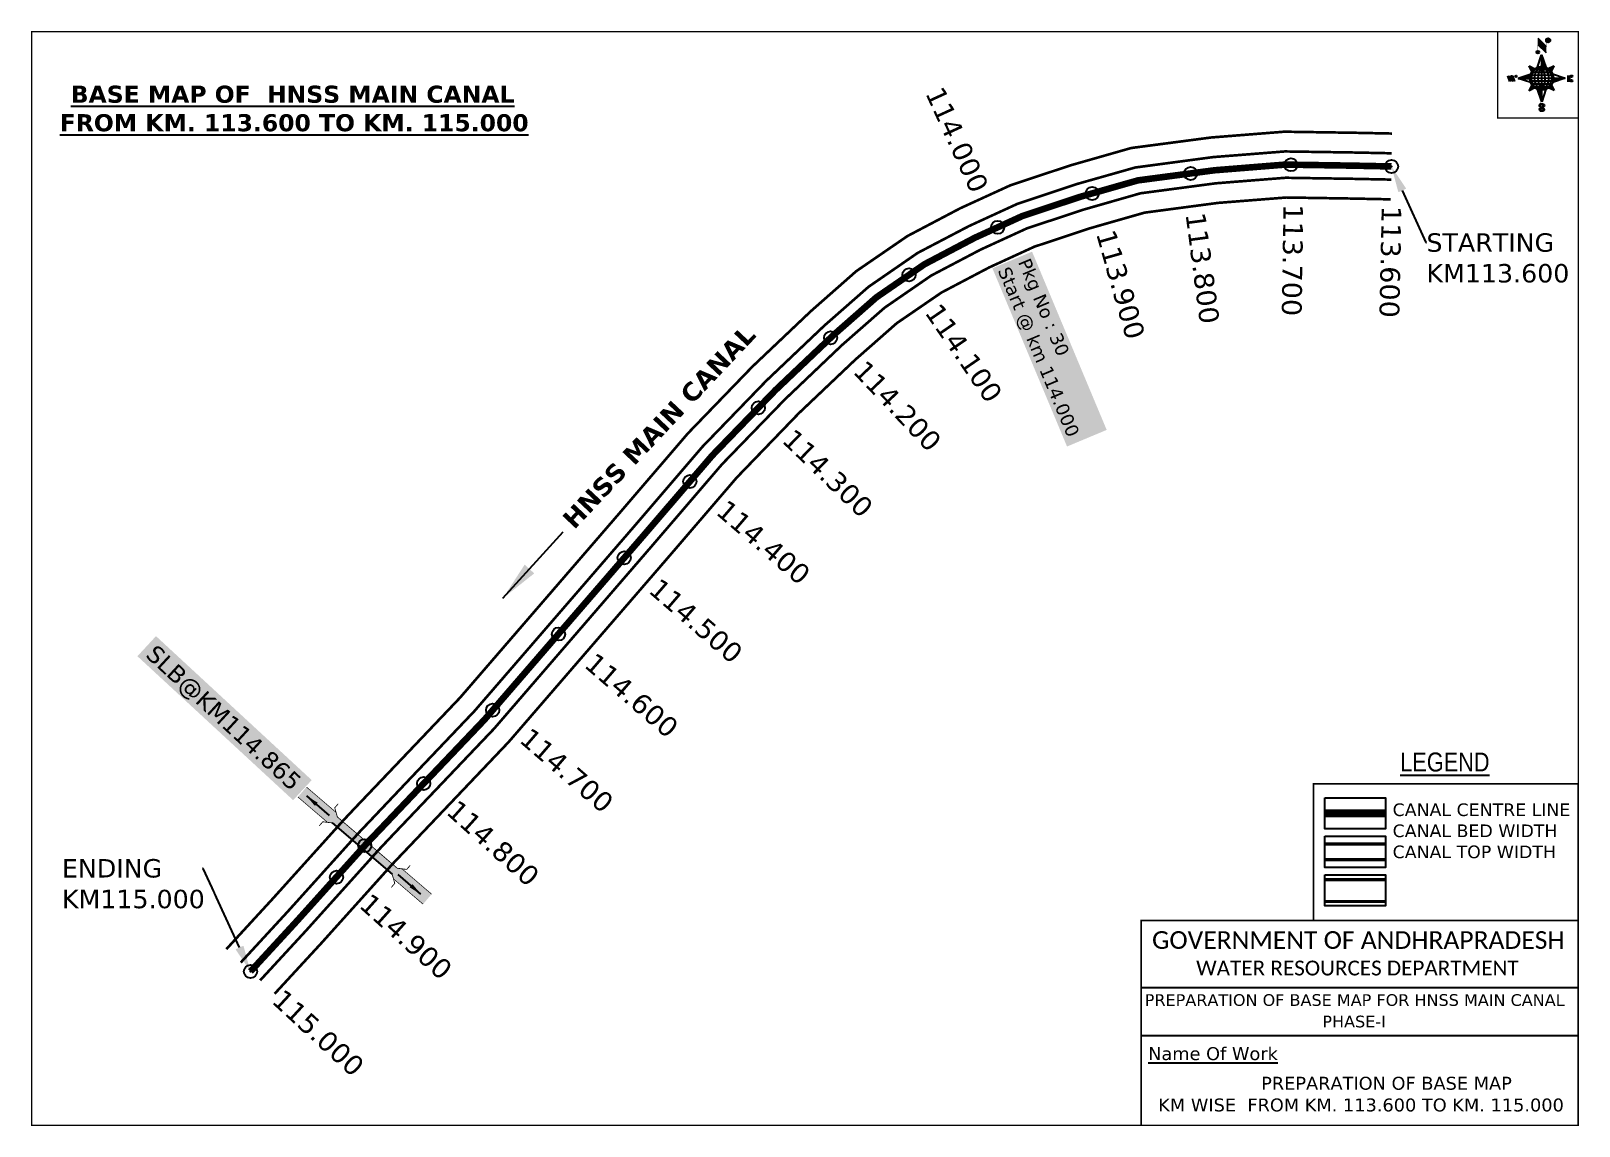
# Model space of a CAD drawing. Header units: inches. Extents: x 768696 to 769872, y 1706870 to 1707702.
import ezdxf
from ezdxf import colors
from ezdxf.entities.mleader import LeaderData, LeaderLine
from ezdxf.enums import TextEntityAlignment as Align
from ezdxf.math import Vec2, Vec3

# ---------------------------------------------------------------- set-up
doc = ezdxf.new("R2010")
doc.units = ezdxf.units.IN
doc.header["$MEASUREMENT"] = 0
doc.header["$PDMODE"] = 32
doc.header["$PDSIZE"] = 10
doc.linetypes.add('ACAD_ISO02W100', pattern=[15, 12, -3])
doc.linetypes.add('HIDDEN2', pattern=[0.1875, 0.125, -0.0625])
for name, color, linetype in [('AQUADUCT', 1, 'Continuous'), ('bord', 1, 'Continuous'), ('CANAL1', 1, 'Continuous'), ('CSMark', 72, 'Continuous'), ('DCBMS', 232, 'Continuous'), ('PAGE', 7, 'Continuous'), ('STRUCTURE', 5, 'Continuous'), ('TEXT', 7, 'Continuous')]:
    doc.layers.add(name, color=color, linetype=linetype)
doc.styles.add('ARIALN', font='ARIALN_1.TTF')
doc.styles.get("Standard").update_dxf_attribs({"font": 'verdana_0.ttf'})
doc.dimstyles.get("Standard").update_dxf_attribs({"dimtxt": 0.18, "dimasz": 0.18, "dimexe": 0.18, "dimexo": 0.0625, "dimgap": 0.09, "dimtad": 0, "dimtih": 1, "dimtoh": 1, "dimdec": 4, "dimzin": 0, "dimdsep": 46, "dimtxsty": 'Standard', "dimcen": 0.09, "dimadec": 0, "dimazin": 0, "dimtfac": 1, "dimtdec": 4, "dimtofl": 0, "dimtmove": 0, "dimatfit": 3, "dimfxl": 0, "dimtolj": 1, "dimtzin": 0, "dimarcsym": 0})
pattern_1 = [(267.297113149, (-8720374.938, 50637915.138), (10.5367255337, -0.497431438), [])]
pattern_2 = [(357.297113149, (-8720374.938, 50637915.138), (0.497431438, 10.5367255337), [])]

# ---------------------------------------------------------------- blocks, each defined once
blk = doc.blocks.new('*X16')
at = {"color": 0, "linetype": 'Continuous'}
for p, q in [((6321.6, 240.5), (6322.3, 241.2)), ((6321.6, 240.3), (6322.3, 241)), ((6321.6, 240.1), (6322.3, 240.8)), ((6321.6, 239.9), (6322.4, 240.7)), ((6321.6, 239.8), (6322.4, 240.6)), ((6321.6, 239.6), (6322.5, 240.5)), ((6321.6, 239.4), (6322.5, 240.3)), ((6321.6, 239.2), (6322.6, 240.2)), ((6321.7, 239.1), (6322.6, 240.1)), ((6321.8, 240.8), (6322.4, 241.4)), ((6321.8, 239), (6322.7, 240)), ((6321.8, 239), (6322.8, 239.9)), ((6321.9, 238.9), (6322.9, 239.8)), ((6322, 238.8), (6323, 239.7)), ((6322.1, 241.3), (6322.4, 241.6)), ((6322.1, 238.7), (6323.1, 239.6)), ((6322.2, 238.6), (6323.1, 239.6)), ((6322.3, 238.5), (6323.2, 239.5)), ((6322.4, 238.5), (6323.3, 239.4)), ((6322.5, 238.4), (6323.4, 239.3)), ((6322.7, 238.4), (6323.6, 239.3)), ((6322.8, 238.3), (6323.7, 239.2)), ((6322.9, 238.3), (6323.8, 239.1)), ((6323.1, 238.2), (6323.9, 239.1)), ((6323.2, 238.2), (6324, 239)), ((6323.3, 238.2), (6324.2, 239)), ((6323.5, 238.1), (6324.3, 238.9)), ((6323.7, 238.1), (6324.4, 238.9)), ((6323.8, 238.1), (6324.6, 238.8)), ((6324.1, 238.2), (6324.7, 238.8)), ((6324.3, 238.3), (6324.9, 238.8)), ((6324.6, 238.3), (6325.1, 238.8)), ((6324.8, 238.4), (6325.2, 238.8)), ((6325.1, 238.5), (6325.4, 238.8)), ((6325.4, 238.6), (6325.6, 238.8))]:
    blk.add_line(p, q, dxfattribs=at)
blk = doc.blocks.new('*X15')
at = {"color": 0, "linetype": 'Continuous'}
for p, q in [((6324.4, 240.3), (6324.5, 240.4)), ((6324.6, 240.3), (6324.8, 240.5)), ((6324.7, 240.2), (6325, 240.5)), ((6324.8, 240.2), (6325.2, 240.6)), ((6325, 240.1), (6325.5, 240.6)), ((6325.1, 240.1), (6325.6, 240.6)), ((6325.2, 240), (6325.8, 240.6)), ((6325.3, 240), (6326, 240.6)), ((6325.4, 239.9), (6326.1, 240.6)), ((6325.5, 239.8), (6326.2, 240.5)), ((6325.6, 239.8), (6326.3, 240.5)), ((6325.7, 239.7), (6326.5, 240.4)), ((6325.9, 239.6), (6326.6, 240.3)), ((6326, 239.5), (6326.7, 240.3)), ((6326, 239.4), (6326.8, 240.2)), ((6326.1, 239.3), (6327, 240.2)), ((6326.2, 239.3), (6327.1, 240.1)), ((6326.3, 239.2), (6327.1, 240)), ((6326.4, 239.1), (6327.2, 239.9)), ((6326.5, 239), (6327.3, 239.8)), ((6326.5, 238.9), (6327.4, 239.7)), ((6326.6, 238.8), (6327.5, 239.6)), ((6326.7, 238.7), (6327.5, 239.5)), ((6326.8, 238.6), (6327.6, 239.4)), ((6326.8, 238.5), (6327.7, 239.3)), ((6326.8, 236.5), (6327.4, 237)), ((6326.9, 238.3), (6327.8, 239.2)), ((6326.9, 238.2), (6327.9, 239.1)), ((6326.9, 236.8), (6327.6, 237.4)), ((6327, 238.1), (6327.8, 239)), ((6327, 237.9), (6327.8, 238.8)), ((6327, 237.8), (6327.8, 238.6)), ((6327, 237.6), (6327.8, 238.4)), ((6327, 237.4), (6327.8, 238.2)), ((6327, 237.3), (6327.8, 238)), ((6327, 237.1), (6327.8, 237.9))]:
    blk.add_line(p, q, dxfattribs=at)
blk = doc.blocks.new('H')
at = {"layer": 'bord', "extrusion": (0.000427885, 0.004792, 0.999988)}
h = blk.add_hatch(dxfattribs=at)
h.set_pattern_fill('LINE', color=8, scale=84.387686, angle=-2.7029, style=0)
h.set_pattern_definition(pattern_2)
h.paths.add_polyline_path([(-492, 786, -0.090992), (-448, 775), (-486, 912)])
h = blk.add_hatch(dxfattribs=at)
h.set_pattern_fill('LINE', color=8, scale=84.387686, angle=-92.7029, style=0)
h.set_pattern_definition(pattern_1)
h.paths.add_polyline_path([(-625, 665, -0.090992), (-615, 710), (-751, 671)])
h = blk.add_hatch(dxfattribs=at)
h.set_pattern_fill('LINE', color=8, scale=84.387686, angle=-2.7029, style=0)
h.set_pattern_definition(pattern_2)
h.paths.add_polyline_path([(-504, 533, -0.090992), (-549, 543), (-510, 406)])
h = blk.add_hatch(dxfattribs=at)
h.set_pattern_fill('LINE', color=8, scale=84.387686, angle=-92.7029, style=0)
h.set_pattern_definition(pattern_1)
h.paths.add_polyline_path([(-246, 647), (-372, 653, -0.090992), (-382, 609)])
for p, q in [((-519, 1020, -1217), (-435, 927, -1216)), ((-516, 1087, -1217), (-432, 994, -1217)), ((-538, 774, -1216), (-487, 906, -1216)), ((-487, 906, -1216), (-493, 780, -1216)), ((-487, 906, -1216), (-448, 769, -1216)), ((-865, 701, -1215), (-847, 638, -1215)), ((-847, 700, -1215), (-829, 637, -1215)), ((-829, 699, -1215), (-811, 636, -1215)), ((-829, 699, -1215), (-811, 698, -1215)), ((-811, 698, -1215), (-794, 635, -1215)), ((-752, 665, -1215), (-615, 704, -1215)), ((-627, 794, -1216), (-567, 760, -1216)), ((-627, 794, -1216), (-584, 747, -1215)), ((-599, 731, -1215), (-627, 794, -1216)), ((-421, 753, -1216), (-359, 781, -1216)), ((-359, 781, -1216), (-405, 739, -1216)), ((-359, 781, -1216), (-392, 721, -1215)), ((-379, 693, -1215), (-246, 641, -1215)), ((-213, 669, -1215), (-217, 601, -1215)), ((-752, 665, -1215), (-625, 659, -1215)), ((-619, 614, -1215), (-752, 665, -1215)), ((-639, 526, -1214), (-606, 585, -1215)), ((-639, 526, -1214), (-593, 568, -1215)), ((-577, 553, -1215), (-639, 526, -1214)), ((-511, 400, -1214), (-549, 537, -1214)), ((-460, 533, -1215), (-511, 400, -1214)), ((-505, 527, -1214), (-511, 400, -1214)), ((-371, 513, -1214), (-431, 546, -1215)), ((-371, 513, -1214), (-414, 560, -1215)), ((-399, 576, -1215), (-371, 513, -1214)), ((-246, 641, -1215), (-383, 603, -1215)), ((-373, 647, -1215), (-246, 641, -1215)), ((-197, 600, -1215), (-194, 668, -1215))]:
    blk.add_line(p, q, dxfattribs=at)
at = {"layer": 'bord', "color": 8, "linetype": 'ByBlock', "extrusion": (0.000427885, 0.004792, 0.999988)}
for p, q in [((-375, 679, -1215), (-620, 691, -1215)), ((-386, 711, -1215), (-605, 722, -1215)), ((-411, 744, -1216), (-578, 752, -1216)), ((-493, 780, -1216), (-505, 527, -1214)), ((-373, 647, -1215), (-625, 659, -1215)), ((-378, 616, -1215), (-623, 628, -1215)), ((-392, 585, -1215), (-611, 595, -1215)), ((-420, 555, -1215), (-587, 562, -1215))]:
    blk.add_line(p, q, dxfattribs=at)
at = {"layer": 'bord', "extrusion": (0.000427885, 0.004792, 0.999988), "elevation": -1212}
for points, const_width in [([(-522, 960), (-516, 1093)], 1.61), ([(-434, 933), (-428, 1066)], 1.61), ([(-870, 707), (-846, 706)], 0.642), ([(-829, 643), (-821, 678)], 0.642), ([(-793, 641), (-782, 694)], 0.642), ([(-223, 676), (-174, 673)], 0.706), ([(-829, 643), (-855, 644)], 0.642), ([(-811, 642), (-784, 641)], 0.642), ([(-177, 605), (-226, 607)], 0.706), ([(-195, 645), (-185, 644)], 0.706)]:
    blk.add_lwpolyline(points, dxfattribs=dict(at, const_width=const_width))
for points, const_width in [([(-414, 1073, 1), (-398, 1058, 1)], 22.3), ([(-530, 950, 1), (-520, 939, 1)], 14.8), ([(-776, 697, 1), (-769, 690, 1)], 8.9), ([(-180, 618, 1), (-173, 611, 1)], 9.79), ([(-178, 667, 1), (-171, 660, 1)], 9.79), ([(-490, 362, 1), (-498, 369, 1)], 11.1), ([(-525, 322, 1), (-533, 329, 1)], 11.1)]:
    blk.add_lwpolyline(points, format="xyb", close=True, dxfattribs=dict(at, const_width=const_width))
for points in [[(-537, 317), (-531, 310), (-520, 307), (-505, 307), (-494, 310), (-486, 318), (-487, 326), (-491, 333), (-494, 336), (-503, 341), (-522, 347), (-530, 352), (-534, 355), (-537, 363), (-537, 373), (-530, 381), (-520, 384), (-504, 384), (-493, 380), (-487, 373)], [(-522, 348), (-526, 354), (-528, 361), (-528, 371), (-526, 375), (-521, 381), (-515, 384)], [(-505, 307), (-499, 312), (-497, 319), (-497, 327), (-501, 335), (-509, 343)]]:
    blk.add_lwpolyline(points, dxfattribs=at)
at = {"layer": 'bord', "extrusion": (0.000427885, 0.004792, 0.999988)}
for centre, radius in [((-406, 1065, -1212), 22.3), ((-525, 944, -1212), 14.8), ((-773, 694, -1212), 8.9), ((-498, 659, -1212), 127), ((-177, 615, -1212), 9.79), ((-174, 663, -1212), 9.79), ((-494, 365, -1212), 11.1), ((-529, 325, -1212), 11.1)]:
    blk.add_circle(centre, radius, dxfattribs=at)
at = {"layer": 'bord', "color": 8, "linetype": 'ByBlock', "extrusion": (0.000427885, 0.004792, 0.999988)}
for centre, radius, start, end in [((-482, 658, -1212), 128, 94.9254, 259.6691), ((-437, 656, -1212), 141, 113.2864, 241.308), ((-316, 651, -1212), 222, 142.5892, 212.0053), ((-560, 662, -1212), 141, 293.2864, 61.308), ((-681, 668, -1212), 222, 322.5892, 32.0053), ((-515, 660, -1212), 128, 274.9254, 79.6691)]:
    blk.add_arc(centre, radius, start, end, dxfattribs=at)
at = {"layer": 'bord', "extrusion": (0.000427885, 0.004792, 0.999988)}
for points in [[(-516, 1093, -1212), (-431, 1000, -1212), (-519, 1026, -1212), (-434, 933, -1212)], [(-864, 707, -1212), (-846, 706, -1212), (-846, 644, -1212), (-829, 643, -1212)], [(-829, 705, -1212), (-811, 704, -1212), (-811, 642, -1212), (-793, 641, -1212)], [(-193, 674, -1212), (-197, 606, -1212), (-213, 675, -1212), (-216, 607, -1212)]]:
    blk.add_solid(points, dxfattribs=at)
at = {"layer": 'bord', "extrusion": (0.000427885, 0.004792, 0.999988), "xscale": 7.977342409717546, "yscale": 7.977342408231451, "zscale": 7.977342408476333, "rotation": 138.0840426661453}
for name, p in [('*X15', (38301, -31929, -1212)), ('*X16', (38314, -31951, -1212))]:
    blk.add_blockref(name, p, dxfattribs=at)
blk = doc.blocks.new('SLB')
at = {"layer": 'STRUCTURE'}
h = blk.add_hatch(dxfattribs=at)
h.set_pattern_fill('DOTS', color=6, scale=20, angle=320.3722, style=0)
h.set_pattern_definition([(320.372247934, (-159.4327, -72.9564), (1.2786241598, 0.5641323054), [0, -1.25])])
h.paths.add_polyline_path([(769699.5, 1706871.1), (769699.5, 1706861.1), (769729.1, 1706861.1), (769732.1, 1706863.1), (769792.1, 1706863.1), (769795.1, 1706861.1), (769824.7, 1706861.1), (769824.7, 1706871.1), (769795.1, 1706871.1), (769792.1, 1706869.1), (769732.1, 1706869.1), (769729.1, 1706871.1)])
at = {"layer": 'STRUCTURE', "color": 6, "linetype": 'ACAD_ISO02W100', "ltscale": 0.5, "const_width": 0.5}
for points in [[(769699.5, 1706871.1), (769729.1, 1706871.1)], [(769795.1, 1706871.1), (769824.7, 1706871.1)], [(769699.5, 1706861.1), (769729.1, 1706861.1)], [(769795.1, 1706861.1), (769824.7, 1706861.1)]]:
    blk.add_lwpolyline(points, dxfattribs=at)
at = {"layer": 'STRUCTURE', "color": 6, "const_width": 0.628}
for points in [[(769726.1, 1706877.1), (769726.1, 1706873.1), (769732.1, 1706869.1), (769792.1, 1706869.1), (769798.1, 1706873.1), (769798.1, 1706877.1)], [(769726.1, 1706855.1), (769726.1, 1706859.1), (769732.1, 1706863.1), (769792.1, 1706863.1), (769798.1, 1706859.1), (769798.1, 1706855.1)]]:
    blk.add_lwpolyline(points, dxfattribs=at)
at = {"layer": 'STRUCTURE', "color": 6}
blk.add_lwpolyline([(769732.1, 1706863.1), (769792.1, 1706863.1)], dxfattribs=at)
blk.add_lwpolyline([(769732.1, 1706863.1), (769792.1, 1706863.1)], dxfattribs=at)
at = {"layer": 'STRUCTURE', "color": 0}
blk.add_circle((769762.1, 1706866.1), 1.24, dxfattribs=at)
for points in [[(769703.8, 1706866), (769726.7, 1706866)], [(769818.6, 1706865.8), (769795.7, 1706865.8)]]:
    blk.add_leader(points, dimstyle='Standard', override={"dimasz": 10, "dimgap": 0.09, "dimtad": 0}, dxfattribs=at)

msp = doc.modelspace()

# ---------------------------------------------------------------- linework, layer by layer
at = {"color": 3}
for p in [(769577, 1707593.4), (769653.2, 1707600), (769729.6, 1707598.7), (769502.2, 1707578.2), (769430.3, 1707552.4), (769363, 1707516.3), (769303.4, 1707468.5), (769248.5, 1707415.3), (769196.5, 1707359.3), (769146.6, 1707301.3), (769096.6, 1707243.4), (769046.6, 1707185.5), (768994.2, 1707129.8), (768928, 1707058.7), (768862.6, 1706987)]:
    msp.add_point(p, dxfattribs=at)
at = {"layer": 'CANAL1', "color": 200, "const_width": 2}
for points in [[(769730.1, 1707623.7), (769701, 1707624.3), (769648.1, 1707625.1), (769592.6, 1707620.7), (769531.8, 1707612.7), (769485.6, 1707599.5), (769439.9, 1707584.3), (769401.9, 1707566.9), (769361.8, 1707545.8), (769322.9, 1707519.1), (769288.4, 1707488.7), (769244, 1707446.6), (769195, 1707395.9), (769141.8, 1707333.9), (769021.8, 1707195), (768976.1, 1707147)], [(769729.1, 1707573.7), (769700.1, 1707574.3), (769649.7, 1707575.1), (769597.8, 1707571), (769542, 1707563.6), (769500.4, 1707551.7), (769458.2, 1707537.7), (769424, 1707522), (769387.7, 1707502.9), (769353.7, 1707479.6), (769322.1, 1707451.8), (769279.2, 1707411.1), (769232, 1707362.2), (769179.7, 1707301.3), (769058.8, 1707161.4), (769012.3, 1707112.5)], [(768976.1, 1707147), (768941.6, 1707110.8), (768933.6, 1707102.3), (768879.6, 1707042.4), (768844.2, 1707003.9)], [(769012.3, 1707112.5), (768977.8, 1707076.3), (768970.3, 1707068.4), (768916.6, 1707008.7), (768880.9, 1706970)]]:
    msp.add_lwpolyline(points, dxfattribs=at)
at = {"layer": 'CANAL1', "color": 5, "const_width": 2}
for points in [[(769729.8, 1707608.7), (769700.7, 1707609.3), (769648.6, 1707610.1), (769594.1, 1707605.8), (769534.9, 1707597.9), (769490.1, 1707585.2), (769445.4, 1707570.3), (769408.6, 1707553.4), (769369.6, 1707533), (769332.2, 1707507.2), (769298.5, 1707477.6), (769254.6, 1707435.9), (769206.1, 1707385.8), (769153.2, 1707324.1), (769032.9, 1707185), (768986.9, 1707136.7), (768952.5, 1707100.4), (768944.6, 1707092.1), (768890.7, 1707032.3), (768855.2, 1706993.8)], [(768869.9, 1706980.2), (768905.5, 1707018.8), (768959.3, 1707078.6), (768966.9, 1707086.7), (769001.4, 1707122.9), (769047.7, 1707171.5), (769168.3, 1707311.1), (769220.9, 1707372.4), (769268.7, 1707421.7), (769312, 1707462.9), (769344.5, 1707491.4), (769379.9, 1707515.8), (769417.4, 1707535.5), (769452.7, 1707551.7), (769496, 1707566), (769538.9, 1707578.3), (769596.2, 1707585.9), (769649.2, 1707590.1), (769700.3, 1707589.3), (769729.4, 1707588.7)]]:
    msp.add_lwpolyline(points, dxfattribs=at)
at = {"layer": 'CANAL1', "color": 1, "linetype": 'HIDDEN2', "ltscale": 100, "const_width": 5}
for points in [[(769729.6, 1707598.7), (769700.5, 1707599.3), (769648.9, 1707600.1), (769595.2, 1707595.8), (769536.9, 1707588.1), (769493, 1707575.6), (769449.1, 1707561), (769413, 1707544.5), (769374.8, 1707524.4), (769338.3, 1707499.3), (769305.3, 1707470.3), (769261.6, 1707428.8), (769213.5, 1707379.1), (769160.7, 1707317.6), (769040.3, 1707178.2), (768994.2, 1707129.8)], [(768994.2, 1707129.8), (768959.7, 1707093.5), (768951.9, 1707085.4), (768898.1, 1707025.6), (768862.6, 1706987)]]:
    msp.add_lwpolyline(points, dxfattribs=at)
at = {"layer": 'CANAL1', "color": 1, "linetype": 'HIDDEN2', "ltscale": 100, "const_width": 6, "elevation": -0.4}
msp.add_lwpolyline([(769725.1, 1707107.2), (769679.1, 1707107.2)], dxfattribs=at)
at = {"layer": 'CANAL1', "color": 5, "const_width": 2.4, "elevation": -0.4}
for points in [[(769725.1, 1707083.9), (769679.1, 1707083.9)], [(769725.1, 1707071.9), (769679.1, 1707071.9)]]:
    msp.add_lwpolyline(points, dxfattribs=at)
at = {"layer": 'CANAL1', "color": 200, "const_width": 2.4, "elevation": -0.4}
for points in [[(769725.1, 1707056.7), (769679.1, 1707056.7)], [(769725.1, 1707040.2), (769679.1, 1707040.2)]]:
    msp.add_lwpolyline(points, dxfattribs=at)
at = {"layer": 'PAGE', "const_width": 1}
msp.add_lwpolyline([(768696.3, 1706870.1), (769871.5, 1706870.1), (769871.5, 1707701.1), (768696.3, 1707701.1), (768696.3, 1706870.1)], dxfattribs=at)
at = {"layer": 'PAGE'}
for points, const_width in [([(769871.5, 1707701.1), (769810.4, 1707701.1), (769810.4, 1707635.4), (769871.5, 1707635.4)], 1), ([(769871.5, 1707025.8), (769670.3, 1707025.8), (769670.3, 1707129.6), (769871.5, 1707129.6)], 1.2), ([(769539.4, 1707025.8), (769871.5, 1707025.8), (769871.5, 1706870.1), (769539.4, 1706870.1)], 1.2)]:
    msp.add_lwpolyline(points, close=True, dxfattribs=dict(at, const_width=const_width))
at = {"layer": 'PAGE', "elevation": -0.4}
for points in [[(769679.1, 1707118.9), (769725.1, 1707118.9), (769725.1, 1707095.4), (769679.1, 1707095.4)], [(769679.1, 1707089.7), (769725.1, 1707089.7), (769725.1, 1707066.1), (769679.1, 1707066.1)], [(769679.1, 1707060.4), (769725.1, 1707060.4), (769725.1, 1707036.9), (769679.1, 1707036.9)]]:
    msp.add_lwpolyline(points, close=True, dxfattribs=at)
at = {"layer": 'PAGE'}
for points in [[(769539.4, 1706974.8), (769871.5, 1706974.8)], [(769539.4, 1706938.4), (769871.5, 1706938.4)]]:
    msp.add_lwpolyline(points, dxfattribs=at)
at = {"layer": 'STRUCTURE', "color": 0}
msp.add_point((768949.4, 1707082.6), dxfattribs=at)

# ---------------------------------------------------------------- block references
at = {"layer": 'AQUADUCT', "color": 1, "xscale": 0.0703495379661093, "yscale": 0.07034953800030053, "zscale": 0.07034953795990817, "rotation": 3.078330607406165}
msp.add_blockref('H', (769881.2, 1707621.7, 85.4), dxfattribs=at)
at = {"layer": 'STRUCTURE', "color": 0, "rotation": 319.4320656718079}
msp.add_blockref('SLB', (-925848.1, 911100.9), dxfattribs=at)

# ---------------------------------------------------------------- texts
at = {"layer": 'CANAL1', "insert": (769097.8, 1707331.2), "char_height": 14, "width": 205.129, "attachment_point": 1, "rotation": 46.7406}
msp.add_mtext('\\pi0.96322;{\\fVerdana|b1|i0|c0|p34;HNSS MAIN CANAL}', dxfattribs=at)
at = {"layer": 'CSMark', "color": 1}
for s, rotation, p in [('114.000', 294.6021, (769381.9, 1707657.7)), ('113.800', 277.544, (769580.5, 1707563.6)), ('113.700', 269.1034, (769655.1, 1707570)), ('113.600', 268.8553, (769729.7, 1707568.7)), ('113.900', 285.918, (769512.2, 1707549.9)), ('114.100', 304.5242, (769380.6, 1707492)), ('114.200', 313.5129, (769325, 1707447.6)), ('114.300', 315.9642, (769270.8, 1707395.2)), ('114.400', 319.3451, (769220.2, 1707340.9)), ('114.500', 319.1651, (769169, 1707281.3)), ('114.600', 319.1651, (769120.1, 1707224.7)), ('114.700', 319.1651, (769070.8, 1707167.7)), ('114.800', 318.0309, (769015.4, 1707113)), ('114.900', 318.0309, (768949.2, 1707042)), ('115.000', 317.3263, (768882.9, 1706969.3))]:
    msp.add_text(s, height=15, rotation=rotation, dxfattribs=at).set_placement(p, align=Align.MIDDLE_LEFT)
at = {"layer": 'PAGE', "extrusion": (0.000201441, 0.004807, 0.999988), "style": 'ARIALN'}
msp.add_text('%%ULEGEND', height=14.4, rotation=359.9999, dxfattribs=at).set_placement((769770.2, 1707125.7, 8361), align=Align.MIDDLE)
at = {"layer": 'PAGE', "extrusion": (0.000201441, 0.004807, 0.999988)}
for s, height, p in [('PREPARATION OF BASE MAP FOR HNSS MAIN CANAL', 8.878, (769542.1, 1706940.4, 8360.1)), ('%%UName Of Work', 9.822, (769544.7, 1706899.2, 8358.7))]:
    msp.add_text(s, height=height, rotation=359.9999, dxfattribs=at).set_placement(p)
for s, height, p in [('PHASE-I', 8.88, (769701.2, 1706928.5, 8360)), ('PREPARATION OF BASE MAP', 9.822, (769725.8, 1706881.6, 8358.8)), ('KM WISE  FROM KM. 113.600 TO KM. 115.000', 9.822, (769706.5, 1706865.1, 8358.8))]:
    msp.add_text(s, height=height, rotation=359.9999, dxfattribs=at).set_placement(p, align=Align.MIDDLE_CENTER)
at = {"layer": 'PAGE', "extrusion": (0.000201441, 0.004807, 0.999988), "attachment_point": 1, "text_direction": (1, -1e-06, -0.000201)}
for s, insert, char_height, width in [('CANAL CENTRE LINE CANAL BED WIDTH {\\H2.3741x; }CANAL TOP WIDTH{\\H1.9188x; }', (769730.5, 1707114.7, -0.4), 9.6, 168.926), ('\\pi3.5885;{\\fCalibri|b0|i0|c0|p34;\\H1.3333x;GOVERNMENT OF ANDHRAPRADESH\\P\\pi37.073;\\H0.83998x;WATER RESOURCES DEPARTMENT}', (769544.1, 1707017.6, -1.3), 10.059, 321.276)]:
    msp.add_mtext(s, dxfattribs=dict(at, insert=insert, char_height=char_height, width=width))
at = {"layer": 'STRUCTURE', "color": 5, "attachment_point": 1, "bg_fill": 1, "box_fill_scale": 1.3, "bg_fill_color": 7, "bg_fill_true_color": 16777215, "bg_fill_transparency": 4390977}
for s, insert, char_height, width, rotation in [('Pkg No : 30 \\PStart @ km 114.000', (769454.9, 1707530), 10, 140.812, 292.7212), ('SLB@KM114.865', (768791, 1707236.3), 13, 153.345, 317.2474)]:
    msp.add_mtext(s, dxfattribs=dict(at, insert=insert, char_height=char_height, width=width, rotation=rotation))
at = {"layer": 'TEXT', "color": 1, "insert": (768704.2, 1707660.1), "char_height": 13, "width": 379.826, "attachment_point": 1}
msp.add_mtext('\\pi21.755;{\\fVerdana|b1|i0|c0|p34;\\LBASE MAP OF  HNSS MAIN CANAL \\P\\pi13.452;FROM KM. 113.600 TO KM. 115.000}', dxfattribs=at)

# ---------------------------------------------------------------- leaders
at = {"layer": 'CANAL1'}
msp.add_leader([(769054.4, 1707270.6), (769100.3, 1707321.1)], dimstyle='Standard', override={"dimasz": 30, "dimgap": 0.09, "dimtad": 0}, dxfattribs=at)
at = {"layer": 'DCBMS', "color": 5}
ml = msp.add_multileader_mtext('Standard', dxfattribs=at)
ml.set_content('STARTING\\PKM113.600', color=5)
ml.set_leader_properties()
ml.build(insert=Vec2(0, 0))
ml.multileader.update_dxf_attribs({"dogleg_length": 0.36, "arrow_head_size": 20})
ctx = ml.context
ctx.base_point, ctx.char_height, ctx.arrow_head_size, ctx.landing_gap_size, ctx.plane_origin = Vec3(769756.2, 1707540.8), 14, 20, 0.09, Vec3(769903.2, 1707605.1)
notes = []
notes.append((ctx, [(1, (1, 1, 0), (769755.8, 1707540.8), (1, 0), 0.36, [(0, [(769729.6, 1707598.7)], 0, [])])]))
ctx.mtext.insert, ctx.mtext.flow_direction = Vec3(769756.2, 1707547.9), 5
for ctx, leaders in notes:
    for number, flags, end, landing, length, lines in leaders:
        leader = LeaderData()
        leader.index, (leader.has_last_leader_line, leader.has_dogleg_vector, leader.attachment_direction) = number, flags
        leader.last_leader_point, leader.dogleg_vector, leader.dogleg_length = Vec3(end), Vec3(landing), length
        for number, points, colour, breaks in lines:
            line = LeaderLine()
            line.index, line.vertices, line.color, line.breaks = number, Vec3.list(points), colors.encode_raw_color(colour), breaks
            leader.lines.append(line)
        ctx.leaders.append(leader)

# ---------------------------------------------------------------- next in the draw order: leaders
ml = msp.add_multileader_mtext('Standard', dxfattribs=at)
ml.set_content('ENDING \\PKM115.000', color=5)
ml.set_leader_properties()
ml.build(insert=Vec2(0, 0))
ml.multileader.update_dxf_attribs({"dogleg_length": 0.36, "arrow_head_size": 20})
ctx = ml.context
ctx.base_point, ctx.char_height, ctx.arrow_head_size, ctx.landing_gap_size, ctx.plane_origin = Vec3(768719.2, 1707065.3), 14, 20, 0.09, Vec3(768862.6, 1706987)
notes = []
notes.append((ctx, [(0, (1, 1, 0), (768826.6, 1707065.3), (-1, 0), 0.36, [(0, [(768862.6, 1706987)], 0, [])])]))
ctx.mtext.insert, ctx.mtext.width, ctx.mtext.flow_direction = Vec3(768719.3, 1707072.4), 108.896, 5
ctx.mtext.has_bg_fill, ctx.mtext.bg_color, ctx.mtext.bg_scale_factor, ctx.mtext.bg_transparency, ctx.mtext.use_window_bg_color = 1, -1027028792, 1.5, 0, 1
for ctx, leaders in notes:
    for number, flags, end, landing, length, lines in leaders:
        leader = LeaderData()
        leader.index, (leader.has_last_leader_line, leader.has_dogleg_vector, leader.attachment_direction) = number, flags
        leader.last_leader_point, leader.dogleg_vector, leader.dogleg_length = Vec3(end), Vec3(landing), length
        for number, points, colour, breaks in lines:
            line = LeaderLine()
            line.index, line.vertices, line.color, line.breaks = number, Vec3.list(points), colors.encode_raw_color(colour), breaks
            leader.lines.append(line)
        ctx.leaders.append(leader)

doc.saveas('drawing.dxf')
